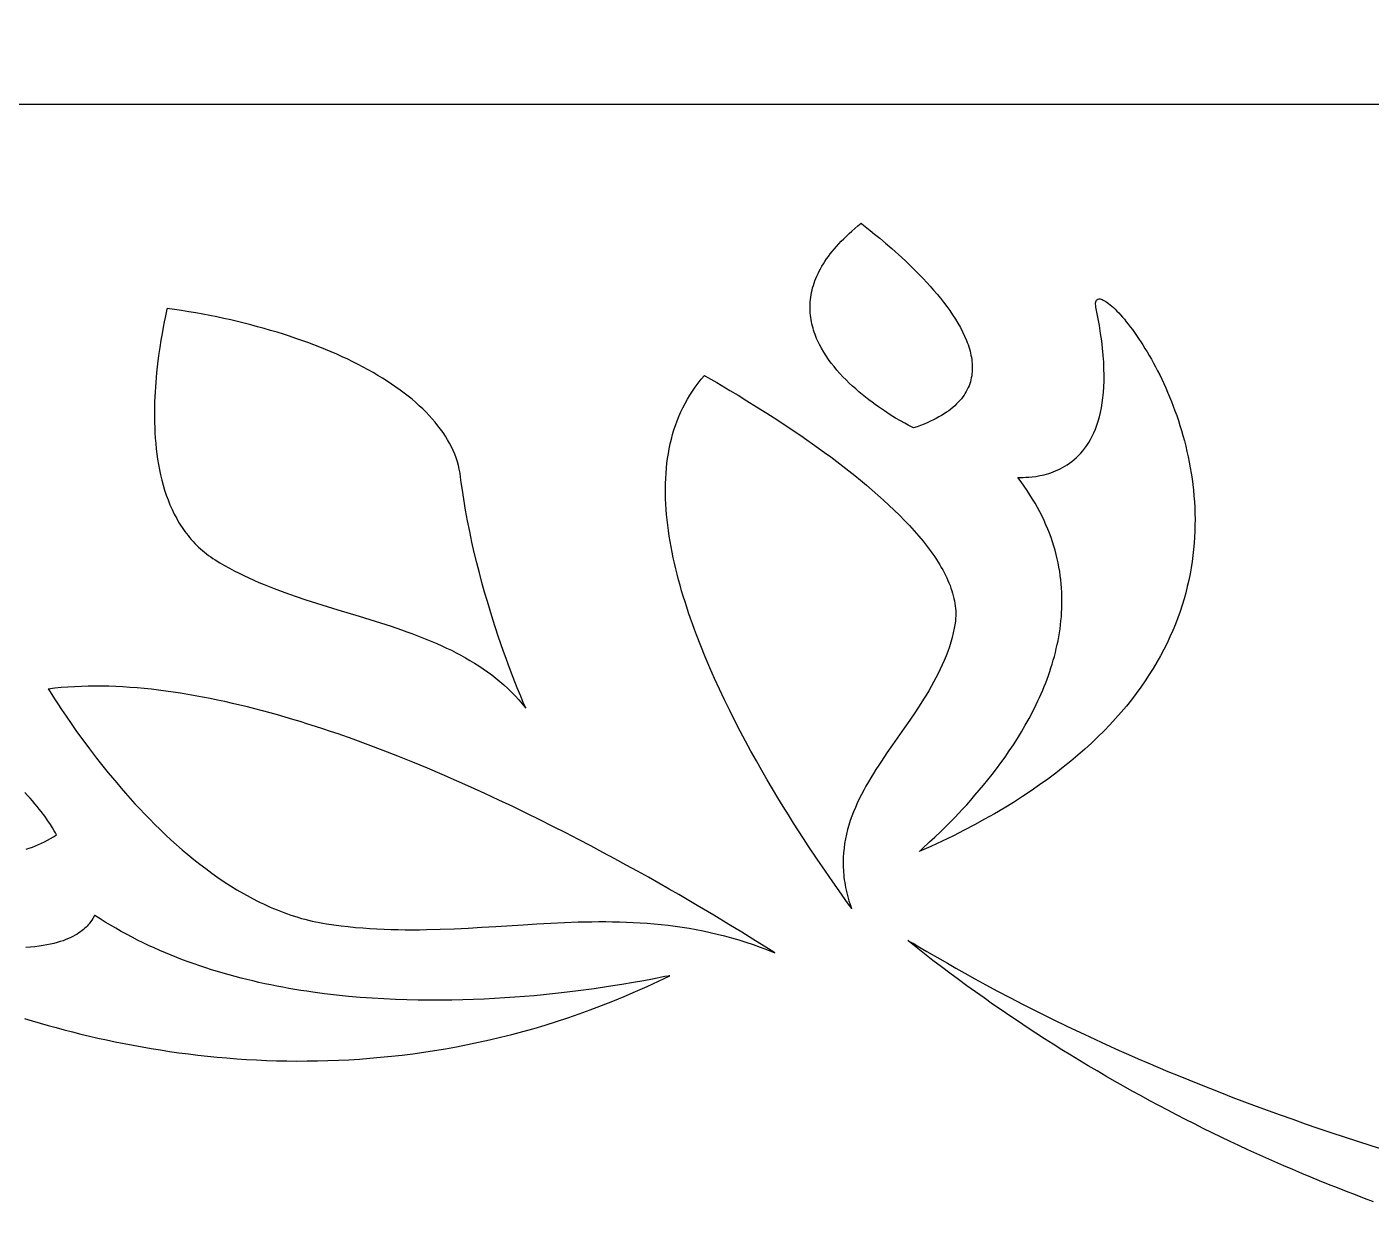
# Model space of a CAD drawing. Extents: x 2.6 to 83.9, y 63.6 to 86.7.
# Drawn here: x 7.37 to 15.52, y 79.42 to 86.65 of the extents above; entities that cross this region are included whole.
import ezdxf

# ---------------------------------------------------------------- set-up
doc = ezdxf.new("R2010")
doc.units = 0
doc.layers.add('IMPORT_-_LAMP', color=18, linetype='CONTINUOUS')

msp = doc.modelspace()

# ---------------------------------------------------------------- linework, layer by layer
at = {"layer": 'IMPORT_-_LAMP'}
for points in [[(22.8671, 75.651), (22.8671, 76.119), (2.6171, 76.119), (2.617, 78.951), (2.617, 83.351), (2.617, 86.183), (22.867, 86.183), (22.867, 86.651), (43.117, 86.651), (43.117, 86.183), (63.3669, 86.183), (63.3669, 86.651), (83.6169, 86.651), (83.617, 75.651), (63.367, 75.651), (63.367, 76.119), (43.1169, 76.119), (43.1169, 75.651)], [(12.4292, 85.4606), (12.4331, 85.4568), (12.4438, 85.4481), (12.4829, 85.4169), (12.5101, 85.3949), (12.5415, 85.3691), (12.5765, 85.3396), (12.6145, 85.3068), (12.6548, 85.2709), (12.6967, 85.2322), (12.7181, 85.2118), (12.7396, 85.1909), (12.7613, 85.1694), (12.783, 85.1474), (12.8046, 85.1249), (12.8261, 85.1019), (12.8473, 85.0785), (12.8683, 85.0547), (12.8888, 85.0306), (12.9089, 85.0061), (12.9285, 84.9813), (12.9474, 84.9563), (12.9657, 84.931), (12.9831, 84.9055), (12.9997, 84.8799), (13.0153, 84.8541), (13.03, 84.8283), (13.0435, 84.8024), (13.0558, 84.7765), (13.0669, 84.7506), (13.0719, 84.7376), (13.0766, 84.7247), (13.081, 84.7118), (13.085, 84.6989), (13.0886, 84.686), (13.0918, 84.6732), (13.0946, 84.6604), (13.097, 84.6477), (13.099, 84.635), (13.1006, 84.6223), (13.1017, 84.6097), (13.1024, 84.5972), (13.1026, 84.5847), (13.1024, 84.5723), (13.1017, 84.5599), (13.1005, 84.5476), (13.0988, 84.5354), (13.0966, 84.5233), (13.0939, 84.5113), (13.0907, 84.4994), (13.0869, 84.4875), (13.0826, 84.4758), (13.0777, 84.4642), (13.0723, 84.4526), (13.0663, 84.4412), (13.0597, 84.4299), (13.0525, 84.4187), (13.0447, 84.4077), (13.0363, 84.3968), (13.0273, 84.386), (13.0176, 84.3753), (13.0073, 84.3648), (12.9963, 84.3545), (12.9847, 84.3443), (12.9723, 84.3342), (12.9593, 84.3243), (12.9457, 84.3146), (12.9313, 84.305), (12.9161, 84.2956), (12.9003, 84.2864), (12.8837, 84.2773), (12.8664, 84.2685), (12.8483, 84.2598), (12.8295, 84.2513), (12.8099, 84.2431), (12.7895, 84.235), (12.7683, 84.2271), (12.7463, 84.2194), (12.7305, 84.2276), (12.7141, 84.2362), (12.6929, 84.2479), (12.6673, 84.2624), (12.638, 84.2798), (12.6056, 84.2999), (12.5705, 84.3227), (12.5334, 84.348), (12.5143, 84.3617), (12.4949, 84.3759), (12.4752, 84.3907), (12.4554, 84.4062), (12.4356, 84.4222), (12.4157, 84.4388), (12.3959, 84.4559), (12.3762, 84.4737), (12.3567, 84.4919), (12.3375, 84.5107), (12.3186, 84.53), (12.3002, 84.5499), (12.2822, 84.5702), (12.2648, 84.5911), (12.248, 84.6124), (12.2319, 84.6342), (12.2167, 84.6565), (12.2022, 84.6792), (12.1887, 84.7024), (12.1761, 84.726), (12.1646, 84.75), (12.1593, 84.7622), (12.1543, 84.7745), (12.1495, 84.7868), (12.1451, 84.7993), (12.141, 84.8119), (12.1372, 84.8246), (12.1338, 84.8374), (12.1307, 84.8502), (12.1279, 84.8632), (12.1255, 84.8762), (12.1235, 84.8894), (12.1219, 84.9026), (12.1206, 84.916), (12.1198, 84.9294), (12.1193, 84.9429), (12.1193, 84.9565), (12.1197, 84.9701), (12.1205, 84.9839), (12.1218, 84.9977), (12.1235, 85.0117), (12.1257, 85.0257), (12.1284, 85.0397), (12.1315, 85.0539), (12.1351, 85.0681), (12.1392, 85.0824), (12.1438, 85.0968), (12.149, 85.1113), (12.1546, 85.1258), (12.1608, 85.1404), (12.1675, 85.155), (12.1748, 85.1697), (12.1827, 85.1845), (12.1911, 85.1994), (12.2, 85.2143), (12.2096, 85.2293), (12.2197, 85.2443), (12.2305, 85.2594), (12.2419, 85.2746), (12.2538, 85.2898), (12.2665, 85.3051), (12.2797, 85.3204), (12.2936, 85.3358), (12.3082, 85.3512), (12.3234, 85.3667), (12.3393, 85.3822), (12.3559, 85.3978), (12.3731, 85.4134), (12.3911, 85.4291), (12.4098, 85.4448)], [(13.3788, 83.9186), (13.3795, 83.919), (13.3813, 83.9193), (13.3875, 83.9195), (13.4102, 83.9198), (13.4261, 83.9203), (13.4445, 83.9214), (13.4653, 83.9232), (13.488, 83.9262), (13.5125, 83.9304), (13.5252, 83.933), (13.5383, 83.9361), (13.5517, 83.9396), (13.5653, 83.9436), (13.5791, 83.9481), (13.593, 83.9532), (13.6071, 83.9588), (13.6213, 83.965), (13.6355, 83.9718), (13.6497, 83.9793), (13.6639, 83.9874), (13.678, 83.9963), (13.6921, 84.0059), (13.706, 84.0163), (13.7197, 84.0276), (13.7332, 84.0396), (13.7465, 84.0525), (13.7594, 84.0664), (13.7721, 84.0811), (13.7844, 84.0968), (13.7963, 84.1135), (13.8077, 84.1313), (13.8187, 84.15), (13.8291, 84.1699), (13.839, 84.1909), (13.8483, 84.213), (13.857, 84.2363), (13.865, 84.2607), (13.8724, 84.2865), (13.8789, 84.3134), (13.8848, 84.3417), (13.8897, 84.3713), (13.8939, 84.4023), (13.8971, 84.4346), (13.8995, 84.4684), (13.9008, 84.5036), (13.9012, 84.5402), (13.9005, 84.5784), (13.8988, 84.6181), (13.8959, 84.6594), (13.8919, 84.7023), (13.8867, 84.7468), (13.8802, 84.793), (13.8725, 84.8408), (13.8635, 84.8904), (13.8532, 84.9417), (13.8512, 84.9523), (13.8501, 84.9617), (13.8497, 84.9702), (13.85, 84.9776), (13.851, 84.984), (13.8528, 84.9894), (13.8552, 84.9938), (13.8582, 84.9972), (13.8619, 84.9997), (13.8662, 85.0012), (13.8711, 85.0018), (13.8765, 85.0014), (13.8825, 85.0001), (13.8891, 84.998), (13.8961, 84.9949), (13.9036, 84.9909), (13.9116, 84.9861), (13.92, 84.9803), (13.9288, 84.9738), (13.9381, 84.9664), (13.9477, 84.9581), (13.9577, 84.9491), (13.968, 84.9392), (13.9786, 84.9285), (13.9895, 84.9171), (14.0007, 84.9049), (14.0122, 84.8919), (14.0239, 84.8782), (14.0358, 84.8637), (14.0479, 84.8485), (14.0601, 84.8326), (14.0725, 84.8159), (14.0851, 84.7986), (14.0977, 84.7806), (14.1105, 84.7619), (14.1233, 84.7426), (14.1361, 84.7226), (14.149, 84.702), (14.1618, 84.6807), (14.1747, 84.6589), (14.1875, 84.6364), (14.2003, 84.6133), (14.2129, 84.5897), (14.2255, 84.5655), (14.238, 84.5407), (14.2503, 84.5154), (14.2624, 84.4895), (14.2744, 84.4631), (14.2861, 84.4362), (14.2977, 84.4088), (14.3089, 84.3809), (14.32, 84.3526), (14.3307, 84.3237), (14.3411, 84.2944), (14.3512, 84.2647), (14.3609, 84.2345), (14.3702, 84.2039), (14.3792, 84.1729), (14.3878, 84.1415), (14.3959, 84.1096), (14.4035, 84.0775), (14.4107, 84.0449), (14.4174, 84.012), (14.4235, 83.9787), (14.4292, 83.9452), (14.4342, 83.9113), (14.4387, 83.877), (14.4426, 83.8425), (14.4458, 83.8077), (14.4484, 83.7726), (14.4504, 83.7373), (14.4516, 83.7017), (14.4522, 83.6658), (14.452, 83.6298), (14.451, 83.5935), (14.4493, 83.557), (14.4468, 83.5203), (14.4435, 83.4834), (14.4394, 83.4463), (14.4344, 83.4091), (14.4285, 83.3717), (14.4218, 83.3342), (14.4141, 83.2965), (14.4055, 83.2588), (14.3959, 83.2209), (14.3854, 83.1829), (14.3738, 83.1448), (14.3613, 83.1067), (14.3476, 83.0685), (14.333, 83.0303), (14.3172, 82.992), (14.3003, 82.9537), (14.2824, 82.9154), (14.2632, 82.877), (14.2429, 82.8387), (14.2214, 82.8004), (14.1987, 82.7621), (14.1748, 82.7239), (14.1496, 82.6857), (14.1232, 82.6475), (14.0954, 82.6095), (14.0664, 82.5715), (14.036, 82.5336), (14.0042, 82.4959), (13.9711, 82.4582), (13.9366, 82.4207), (13.9007, 82.3833), (13.8633, 82.3461), (13.8245, 82.309), (13.7841, 82.2722), (13.7423, 82.2355), (13.699, 82.199), (13.6541, 82.1627), (13.6077, 82.1266), (13.5596, 82.0908), (13.51, 82.0552), (13.4587, 82.0198), (13.4058, 81.9847), (13.3512, 81.9499), (13.295, 81.9154), (13.237, 81.8812), (13.1773, 81.8473), (13.1158, 81.8137), (13.0526, 81.7805), (12.9876, 81.7476), (12.9207, 81.7151), (12.852, 81.6829), (12.7815, 81.6511), (12.7828, 81.6529), (12.7861, 81.6564), (12.7985, 81.6681), (12.8436, 81.7095), (12.8751, 81.7389), (12.9115, 81.7737), (12.9522, 81.8138), (12.9965, 81.859), (13.0199, 81.8834), (13.0438, 81.909), (13.0684, 81.9357), (13.0934, 81.9636), (13.1188, 81.9926), (13.1445, 82.0227), (13.1705, 82.0539), (13.1966, 82.086), (13.2227, 82.1192), (13.2489, 82.1534), (13.2749, 82.1885), (13.3007, 82.2245), (13.3262, 82.2615), (13.3514, 82.2993), (13.3761, 82.3379), (13.4002, 82.3774), (13.4238, 82.4177), (13.4466, 82.4587), (13.4686, 82.5005), (13.4898, 82.543), (13.5, 82.5645), (13.5099, 82.5862), (13.5196, 82.6081), (13.5291, 82.6301), (13.5382, 82.6523), (13.5471, 82.6746), (13.5556, 82.6971), (13.5638, 82.7197), (13.5717, 82.7425), (13.5793, 82.7654), (13.5865, 82.7885), (13.5934, 82.8117), (13.5999, 82.835), (13.606, 82.8585), (13.6117, 82.8821), (13.617, 82.9058), (13.6219, 82.9296), (13.6264, 82.9536), (13.6305, 82.9776), (13.6341, 83.0018), (13.6372, 83.0261), (13.6399, 83.0505), (13.6421, 83.075), (13.6439, 83.0996), (13.6451, 83.1242), (13.6458, 83.149), (13.646, 83.1739), (13.6457, 83.1988), (13.6448, 83.2239), (13.6434, 83.249), (13.6415, 83.2742), (13.6389, 83.2994), (13.6358, 83.3247), (13.6321, 83.3501), (13.6278, 83.3756), (13.6228, 83.4011), (13.6173, 83.4267), (13.6111, 83.4523), (13.6042, 83.4779), (13.5967, 83.5037), (13.5886, 83.5294), (13.5797, 83.5552), (13.5702, 83.581), (13.56, 83.6069), (13.549, 83.6328), (13.5374, 83.6587), (13.525, 83.6846), (13.5118, 83.7106), (13.498, 83.7366), (13.4833, 83.7626), (13.4679, 83.7886), (13.4517, 83.8146), (13.4347, 83.8406), (13.4169, 83.8666), (13.3983, 83.8926)], [(13.3788, 83.9186), (13.3795, 83.919), (13.3813, 83.9193), (13.3875, 83.9195), (13.4102, 83.9198), (13.4261, 83.9203), (13.4445, 83.9214), (13.4653, 83.9232), (13.488, 83.9262), (13.5125, 83.9304), (13.5252, 83.933), (13.5383, 83.9361), (13.5517, 83.9396), (13.5653, 83.9436), (13.5791, 83.9481), (13.593, 83.9532), (13.6071, 83.9588), (13.6213, 83.965), (13.6355, 83.9718), (13.6497, 83.9793), (13.6639, 83.9874), (13.678, 83.9963), (13.6921, 84.0059), (13.706, 84.0163), (13.7197, 84.0276), (13.7332, 84.0396), (13.7465, 84.0525), (13.7594, 84.0664), (13.7721, 84.0811), (13.7844, 84.0968), (13.7963, 84.1135), (13.8077, 84.1313), (13.8187, 84.15), (13.8291, 84.1699), (13.839, 84.1909), (13.8483, 84.213), (13.857, 84.2363), (13.865, 84.2607), (13.8724, 84.2865), (13.8789, 84.3134), (13.8848, 84.3417), (13.8897, 84.3713), (13.8939, 84.4023), (13.8971, 84.4346), (13.8995, 84.4684), (13.9008, 84.5036), (13.9012, 84.5402), (13.9005, 84.5784), (13.8988, 84.6181), (13.8959, 84.6594), (13.8919, 84.7023), (13.8867, 84.7468), (13.8802, 84.793), (13.8725, 84.8408), (13.8635, 84.8904), (13.8532, 84.9417), (13.8512, 84.9523), (13.8501, 84.9617), (13.8497, 84.9702), (13.85, 84.9776), (13.851, 84.984), (13.8528, 84.9894), (13.8552, 84.9938), (13.8582, 84.9972), (13.8619, 84.9997), (13.8662, 85.0012), (13.8711, 85.0018), (13.8765, 85.0014), (13.8825, 85.0001), (13.8891, 84.998), (13.8961, 84.9949), (13.9036, 84.9909), (13.9116, 84.9861), (13.92, 84.9803), (13.9288, 84.9738), (13.9381, 84.9664), (13.9477, 84.9581), (13.9577, 84.9491), (13.968, 84.9392), (13.9786, 84.9285), (13.9895, 84.9171), (14.0007, 84.9049), (14.0122, 84.8919), (14.0239, 84.8782), (14.0358, 84.8637), (14.0479, 84.8485), (14.0601, 84.8326), (14.0725, 84.8159), (14.0851, 84.7986), (14.0977, 84.7806), (14.1105, 84.7619), (14.1233, 84.7426), (14.1361, 84.7226), (14.149, 84.702), (14.1618, 84.6807), (14.1747, 84.6589), (14.1875, 84.6364), (14.2003, 84.6133), (14.2129, 84.5897), (14.2255, 84.5655), (14.238, 84.5407), (14.2503, 84.5154), (14.2624, 84.4895), (14.2744, 84.4631), (14.2861, 84.4362), (14.2977, 84.4088), (14.3089, 84.3809), (14.32, 84.3526), (14.3307, 84.3237), (14.3411, 84.2944), (14.3512, 84.2647), (14.3609, 84.2345), (14.3702, 84.2039), (14.3792, 84.1729), (14.3878, 84.1415), (14.3959, 84.1096), (14.4035, 84.0775), (14.4107, 84.0449), (14.4174, 84.012), (14.4235, 83.9787), (14.4292, 83.9452), (14.4342, 83.9113), (14.4387, 83.877), (14.4426, 83.8425), (14.4458, 83.8077), (14.4484, 83.7726), (14.4504, 83.7373), (14.4516, 83.7017), (14.4522, 83.6658), (14.452, 83.6298), (14.451, 83.5935), (14.4493, 83.557), (14.4468, 83.5203), (14.4435, 83.4834), (14.4394, 83.4463), (14.4344, 83.4091), (14.4285, 83.3717), (14.4218, 83.3342), (14.4141, 83.2965), (14.4055, 83.2588), (14.3959, 83.2209), (14.3854, 83.1829), (14.3738, 83.1448), (14.3613, 83.1067), (14.3476, 83.0685), (14.333, 83.0303), (14.3172, 82.992), (14.3003, 82.9537), (14.2824, 82.9154), (14.2632, 82.877), (14.2429, 82.8387), (14.2214, 82.8004), (14.1987, 82.7621), (14.1748, 82.7239), (14.1496, 82.6857), (14.1232, 82.6475), (14.0954, 82.6095), (14.0664, 82.5715), (14.036, 82.5336), (14.0042, 82.4959), (13.9711, 82.4582), (13.9366, 82.4207), (13.9007, 82.3833), (13.8633, 82.3461), (13.8245, 82.309), (13.7841, 82.2722), (13.7423, 82.2355), (13.699, 82.199), (13.6541, 82.1627), (13.6077, 82.1266), (13.5596, 82.0908), (13.51, 82.0552), (13.4587, 82.0198), (13.4058, 81.9847), (13.3512, 81.9499), (13.295, 81.9154), (13.237, 81.8812), (13.1773, 81.8473), (13.1158, 81.8137), (13.0526, 81.7805), (12.9876, 81.7476), (12.9207, 81.7151), (12.852, 81.6829), (12.7815, 81.6511), (12.7828, 81.6529), (12.7861, 81.6564), (12.7985, 81.6681), (12.8436, 81.7095), (12.8751, 81.7389), (12.9115, 81.7737), (12.9522, 81.8138), (12.9965, 81.859), (13.0199, 81.8834), (13.0438, 81.909), (13.0684, 81.9357), (13.0934, 81.9636), (13.1188, 81.9926), (13.1445, 82.0227), (13.1705, 82.0539), (13.1966, 82.086), (13.2227, 82.1192), (13.2489, 82.1534), (13.2749, 82.1885), (13.3007, 82.2245), (13.3262, 82.2615), (13.3514, 82.2993), (13.3761, 82.3379), (13.4002, 82.3774), (13.4238, 82.4177), (13.4466, 82.4587), (13.4686, 82.5005), (13.4898, 82.543), (13.5, 82.5645), (13.5099, 82.5862), (13.5196, 82.6081), (13.5291, 82.6301), (13.5382, 82.6523), (13.5471, 82.6746), (13.5556, 82.6971), (13.5638, 82.7197), (13.5717, 82.7425), (13.5793, 82.7654), (13.5865, 82.7885), (13.5934, 82.8117), (13.5999, 82.835), (13.606, 82.8585), (13.6117, 82.8821), (13.617, 82.9058), (13.6219, 82.9296), (13.6264, 82.9536), (13.6305, 82.9776), (13.6341, 83.0018), (13.6372, 83.0261), (13.6399, 83.0505), (13.6421, 83.075), (13.6439, 83.0996), (13.6451, 83.1242), (13.6458, 83.149), (13.646, 83.1739), (13.6457, 83.1988), (13.6448, 83.2239), (13.6434, 83.249), (13.6415, 83.2742), (13.6389, 83.2994), (13.6358, 83.3247), (13.6321, 83.3501), (13.6278, 83.3756), (13.6228, 83.4011), (13.6173, 83.4267), (13.6111, 83.4523), (13.6042, 83.4779), (13.5967, 83.5037), (13.5886, 83.5294), (13.5797, 83.5552), (13.5702, 83.581), (13.56, 83.6069), (13.549, 83.6328), (13.5374, 83.6587), (13.525, 83.6846), (13.5118, 83.7106), (13.498, 83.7366), (13.4833, 83.7626), (13.4679, 83.7886), (13.4517, 83.8146), (13.4347, 83.8406), (13.4169, 83.8666), (13.3983, 83.8926)], [(8.2229, 84.9445), (8.2223, 84.9398), (8.2201, 84.9289), (8.2118, 84.8898), (8.2062, 84.8623), (8.1998, 84.83), (8.193, 84.7931), (8.1859, 84.7521), (8.1787, 84.7073), (8.1717, 84.659), (8.1652, 84.6076), (8.1592, 84.5534), (8.1541, 84.4968), (8.152, 84.4677), (8.1501, 84.4381), (8.1486, 84.4081), (8.1474, 84.3777), (8.1466, 84.3469), (8.1462, 84.3158), (8.1462, 84.2845), (8.1467, 84.253), (8.1477, 84.2213), (8.1492, 84.1894), (8.1513, 84.1575), (8.1539, 84.1255), (8.1571, 84.0935), (8.161, 84.0616), (8.1655, 84.0297), (8.1707, 83.998), (8.1766, 83.9664), (8.1833, 83.9351), (8.1907, 83.904), (8.1989, 83.8732), (8.208, 83.8427), (8.2179, 83.8127), (8.2287, 83.783), (8.2403, 83.7539), (8.253, 83.7252), (8.2665, 83.6972), (8.2811, 83.6697), (8.2888, 83.6562), (8.2967, 83.6428), (8.3049, 83.6297), (8.3134, 83.6167), (8.3221, 83.6039), (8.3311, 83.5913), (8.3403, 83.5789), (8.3499, 83.5667), (8.3597, 83.5546), (8.3698, 83.5428), (8.3802, 83.5313), (8.3909, 83.5199), (8.4019, 83.5087), (8.4132, 83.4978), (8.4248, 83.4872), (8.4367, 83.4767), (8.449, 83.4666), (8.4615, 83.4566), (8.4743, 83.447), (8.4875, 83.4375), (8.501, 83.4284), (8.5148, 83.4196), (8.543, 83.4024), (8.5715, 83.3858), (8.6003, 83.3697), (8.6295, 83.3542), (8.659, 83.3391), (8.6888, 83.3246), (8.7189, 83.3104), (8.7492, 83.2967), (8.7798, 83.2834), (8.8106, 83.2705), (8.8416, 83.258), (8.8728, 83.2457), (8.9043, 83.2338), (8.9359, 83.2222), (8.9995, 83.1998), (9.0636, 83.1783), (9.1282, 83.1575), (9.193, 83.1372), (9.2579, 83.1173), (9.3877, 83.0779), (9.4523, 83.058), (9.5165, 83.0378), (9.5803, 83.017), (9.6435, 82.9956), (9.6748, 82.9845), (9.7059, 82.9733), (9.7368, 82.9617), (9.7675, 82.9498), (9.798, 82.9377), (9.8281, 82.9252), (9.8581, 82.9124), (9.8877, 82.8991), (9.917, 82.8855), (9.946, 82.8715), (9.9747, 82.857), (10.003, 82.842), (10.031, 82.8266), (10.0585, 82.8106), (10.0857, 82.7941), (10.1125, 82.7771), (10.1388, 82.7594), (10.1647, 82.7412), (10.1902, 82.7224), (10.2151, 82.7029), (10.2396, 82.6827), (10.2636, 82.6618), (10.2871, 82.6403), (10.31, 82.618), (10.3324, 82.5949), (10.3542, 82.571), (10.3754, 82.5464), (10.396, 82.5209), (10.3816, 82.5557), (10.3657, 82.5939), (10.3451, 82.6448), (10.3205, 82.7075), (10.2926, 82.7811), (10.2777, 82.8217), (10.2623, 82.8648), (10.2464, 82.9101), (10.2302, 82.9575), (10.2138, 83.0071), (10.1972, 83.0586), (10.1805, 83.1119), (10.1639, 83.167), (10.1474, 83.2236), (10.1312, 83.2818), (10.1152, 83.3414), (10.0997, 83.4023), (10.0847, 83.4643), (10.0703, 83.5274), (10.0566, 83.5915), (10.0436, 83.6564), (10.0316, 83.7221), (10.0205, 83.7883), (10.0105, 83.8551), (10.006, 83.8886), (10.0017, 83.9222), (9.9983, 83.9456), (9.9939, 83.9688), (9.9885, 83.9919), (9.982, 84.0148), (9.9745, 84.0375), (9.9661, 84.06), (9.9567, 84.0823), (9.9463, 84.1045), (9.935, 84.1264), (9.9227, 84.1482), (9.9096, 84.1698), (9.8955, 84.1912), (9.8805, 84.2123), (9.8646, 84.2333), (9.8479, 84.2541), (9.8303, 84.2746), (9.8118, 84.2949), (9.7925, 84.3151), (9.7724, 84.3349), (9.7515, 84.3546), (9.7298, 84.374), (9.7073, 84.3932), (9.6841, 84.4122), (9.6601, 84.4309), (9.6353, 84.4494), (9.6098, 84.4677), (9.5836, 84.4856), (9.5566, 84.5034), (9.529, 84.5208), (9.5007, 84.5381), (9.4718, 84.555), (9.4421, 84.5717), (9.4119, 84.5881), (9.3809, 84.6043), (9.3494, 84.6201), (9.3173, 84.6357), (9.2846, 84.651), (9.2513, 84.666), (9.2174, 84.6808), (9.183, 84.6952), (9.148, 84.7093), (9.1125, 84.7231), (9.0765, 84.7367), (9.04, 84.7499), (9.0029, 84.7628), (8.9654, 84.7754), (8.9275, 84.7877), (8.8891, 84.7996), (8.8502, 84.8113), (8.8109, 84.8226), (8.7712, 84.8335), (8.7311, 84.8442), (8.6906, 84.8545), (8.6497, 84.8644), (8.6085, 84.874), (8.5669, 84.8833), (8.525, 84.8922), (8.4827, 84.9008), (8.4401, 84.909), (8.3972, 84.9168), (8.3541, 84.9243), (8.3106, 84.9314), (8.2669, 84.9381)], [(8.2229, 84.9445), (8.2223, 84.9398), (8.2201, 84.9289), (8.2118, 84.8898), (8.2062, 84.8623), (8.1998, 84.83), (8.193, 84.7931), (8.1859, 84.7521), (8.1787, 84.7073), (8.1717, 84.659), (8.1652, 84.6076), (8.1592, 84.5534), (8.1541, 84.4968), (8.152, 84.4677), (8.1501, 84.4381), (8.1486, 84.4081), (8.1474, 84.3777), (8.1466, 84.3469), (8.1462, 84.3158), (8.1462, 84.2845), (8.1467, 84.253), (8.1477, 84.2213), (8.1492, 84.1894), (8.1513, 84.1575), (8.1539, 84.1255), (8.1571, 84.0935), (8.161, 84.0616), (8.1655, 84.0297), (8.1707, 83.998), (8.1766, 83.9664), (8.1833, 83.9351), (8.1907, 83.904), (8.1989, 83.8732), (8.208, 83.8427), (8.2179, 83.8127), (8.2287, 83.783), (8.2403, 83.7539), (8.253, 83.7252), (8.2665, 83.6972), (8.2811, 83.6697), (8.2888, 83.6562), (8.2967, 83.6428), (8.3049, 83.6297), (8.3134, 83.6167), (8.3221, 83.6039), (8.3311, 83.5913), (8.3403, 83.5789), (8.3499, 83.5667), (8.3597, 83.5546), (8.3698, 83.5428), (8.3802, 83.5313), (8.3909, 83.5199), (8.4019, 83.5087), (8.4132, 83.4978), (8.4248, 83.4872), (8.4367, 83.4767), (8.449, 83.4666), (8.4615, 83.4566), (8.4743, 83.447), (8.4875, 83.4375), (8.501, 83.4284), (8.5148, 83.4196), (8.543, 83.4024), (8.5715, 83.3858), (8.6003, 83.3697), (8.6295, 83.3542), (8.659, 83.3391), (8.6888, 83.3246), (8.7189, 83.3104), (8.7492, 83.2967), (8.7798, 83.2834), (8.8106, 83.2705), (8.8416, 83.258), (8.8728, 83.2457), (8.9043, 83.2338), (8.9359, 83.2222), (8.9995, 83.1998), (9.0636, 83.1783), (9.1282, 83.1575), (9.193, 83.1372), (9.2579, 83.1173), (9.3877, 83.0779), (9.4523, 83.058), (9.5165, 83.0378), (9.5803, 83.017), (9.6435, 82.9956), (9.6748, 82.9845), (9.7059, 82.9733), (9.7368, 82.9617), (9.7675, 82.9498), (9.798, 82.9377), (9.8281, 82.9252), (9.8581, 82.9124), (9.8877, 82.8991), (9.917, 82.8855), (9.946, 82.8715), (9.9747, 82.857), (10.003, 82.842), (10.031, 82.8266), (10.0585, 82.8106), (10.0857, 82.7941), (10.1125, 82.7771), (10.1388, 82.7594), (10.1647, 82.7412), (10.1902, 82.7224), (10.2151, 82.7029), (10.2396, 82.6827), (10.2636, 82.6618), (10.2871, 82.6403), (10.31, 82.618), (10.3324, 82.5949), (10.3542, 82.571), (10.3754, 82.5464), (10.396, 82.5209), (10.3816, 82.5557), (10.3657, 82.5939), (10.3451, 82.6448), (10.3205, 82.7075), (10.2926, 82.7811), (10.2777, 82.8217), (10.2623, 82.8648), (10.2464, 82.9101), (10.2302, 82.9575), (10.2138, 83.0071), (10.1972, 83.0586), (10.1805, 83.1119), (10.1639, 83.167), (10.1474, 83.2236), (10.1312, 83.2818), (10.1152, 83.3414), (10.0997, 83.4023), (10.0847, 83.4643), (10.0703, 83.5274), (10.0566, 83.5915), (10.0436, 83.6564), (10.0316, 83.7221), (10.0205, 83.7883), (10.0105, 83.8551), (10.006, 83.8886), (10.0017, 83.9222), (9.9983, 83.9456), (9.9939, 83.9688), (9.9885, 83.9919), (9.982, 84.0148), (9.9745, 84.0375), (9.9661, 84.06), (9.9567, 84.0823), (9.9463, 84.1045), (9.935, 84.1264), (9.9227, 84.1482), (9.9096, 84.1698), (9.8955, 84.1912), (9.8805, 84.2123), (9.8646, 84.2333), (9.8479, 84.2541), (9.8303, 84.2746), (9.8118, 84.2949), (9.7925, 84.3151), (9.7724, 84.3349), (9.7515, 84.3546), (9.7298, 84.374), (9.7073, 84.3932), (9.6841, 84.4122), (9.6601, 84.4309), (9.6353, 84.4494), (9.6098, 84.4677), (9.5836, 84.4856), (9.5566, 84.5034), (9.529, 84.5208), (9.5007, 84.5381), (9.4718, 84.555), (9.4421, 84.5717), (9.4119, 84.5881), (9.3809, 84.6043), (9.3494, 84.6201), (9.3173, 84.6357), (9.2846, 84.651), (9.2513, 84.666), (9.2174, 84.6808), (9.183, 84.6952), (9.148, 84.7093), (9.1125, 84.7231), (9.0765, 84.7367), (9.04, 84.7499), (9.0029, 84.7628), (8.9654, 84.7754), (8.9275, 84.7877), (8.8891, 84.7996), (8.8502, 84.8113), (8.8109, 84.8226), (8.7712, 84.8335), (8.7311, 84.8442), (8.6906, 84.8545), (8.6497, 84.8644), (8.6085, 84.874), (8.5669, 84.8833), (8.525, 84.8922), (8.4827, 84.9008), (8.4401, 84.909), (8.3972, 84.9168), (8.3541, 84.9243), (8.3106, 84.9314), (8.2669, 84.9381)], [(11.4798, 84.5376), (11.4857, 84.5338), (11.5004, 84.5252), (11.5534, 84.4945), (11.6338, 84.4472), (11.6829, 84.4178), (11.7371, 84.3848), (11.7957, 84.3485), (11.8582, 84.3089), (11.924, 84.2664), (11.9924, 84.2212), (12.063, 84.1733), (12.0988, 84.1485), (12.135, 84.1231), (12.1713, 84.0971), (12.2078, 84.0706), (12.2444, 84.0436), (12.281, 84.0162), (12.3175, 83.9883), (12.3538, 83.96), (12.3899, 83.9313), (12.4257, 83.9022), (12.4611, 83.8727), (12.4961, 83.843), (12.5305, 83.8129), (12.5643, 83.7826), (12.5974, 83.752), (12.6298, 83.7211), (12.6613, 83.6901), (12.692, 83.6589), (12.7216, 83.6276), (12.7502, 83.5961), (12.7776, 83.5645), (12.8039, 83.5329), (12.8288, 83.5012), (12.8524, 83.4694), (12.8637, 83.4535), (12.8746, 83.4377), (12.8851, 83.4218), (12.8952, 83.406), (12.905, 83.3901), (12.9143, 83.3743), (12.9232, 83.3585), (12.9317, 83.3427), (12.9398, 83.3269), (12.9474, 83.3112), (12.9545, 83.2954), (12.9612, 83.2798), (12.9675, 83.2641), (12.9732, 83.2485), (12.9785, 83.2329), (12.9832, 83.2174), (12.9875, 83.202), (12.9912, 83.1865), (12.9944, 83.1712), (12.9971, 83.1559), (12.9992, 83.1406), (13.0008, 83.1254), (13.0018, 83.1103), (13.0022, 83.0953), (13.002, 83.0803), (13.0013, 83.0654), (12.9999, 83.0506), (12.998, 83.0359), (12.9929, 83.0066), (12.9869, 82.9777), (12.9799, 82.9492), (12.9721, 82.9209), (12.9634, 82.8929), (12.9539, 82.8651), (12.9436, 82.8377), (12.9326, 82.8105), (12.9208, 82.7835), (12.9085, 82.7567), (12.8955, 82.7302), (12.8819, 82.7038), (12.8679, 82.6777), (12.8533, 82.6517), (12.8382, 82.6259), (12.8228, 82.6002), (12.807, 82.5747), (12.7908, 82.5492), (12.7576, 82.4988), (12.7236, 82.4486), (12.689, 82.3988), (12.6194, 82.2994), (12.5851, 82.2497), (12.5515, 82.1999), (12.5351, 82.1749), (12.5189, 82.1498), (12.5031, 82.1247), (12.4877, 82.0994), (12.4727, 82.0741), (12.4582, 82.0486), (12.4442, 82.023), (12.4307, 81.9973), (12.4177, 81.9714), (12.4054, 81.9453), (12.3938, 81.919), (12.3828, 81.8926), (12.3726, 81.8659), (12.3632, 81.8391), (12.3546, 81.812), (12.3468, 81.7846), (12.3399, 81.757), (12.334, 81.7292), (12.329, 81.701), (12.3251, 81.6726), (12.3222, 81.6439), (12.3204, 81.6148), (12.3198, 81.5854), (12.3203, 81.5557), (12.321, 81.5407), (12.322, 81.5256), (12.3233, 81.5104), (12.325, 81.4952), (12.3269, 81.4798), (12.3292, 81.4643), (12.3319, 81.4488), (12.3348, 81.4331), (12.3382, 81.4174), (12.3418, 81.4015), (12.3458, 81.3856), (12.3502, 81.3695), (12.3549, 81.3533), (12.3601, 81.337), (12.3655, 81.3207), (12.3714, 81.3042), (12.3697, 81.3073), (12.3656, 81.3135), (12.3505, 81.3352), (12.2954, 81.4128), (12.257, 81.4674), (12.2124, 81.5318), (12.1625, 81.6053), (12.1079, 81.6872), (12.0792, 81.7311), (12.0496, 81.7769), (12.0192, 81.8246), (11.9882, 81.8739), (11.9567, 81.9249), (11.9246, 81.9774), (11.8923, 82.0314), (11.8596, 82.0868), (11.8268, 82.1435), (11.794, 82.2015), (11.7612, 82.2606), (11.7285, 82.3208), (11.6961, 82.382), (11.664, 82.4441), (11.6323, 82.5071), (11.6012, 82.5708), (11.5707, 82.6352), (11.541, 82.7002), (11.512, 82.7658), (11.484, 82.8318), (11.4571, 82.8981), (11.4312, 82.9648), (11.4188, 82.9982), (11.4066, 83.0316), (11.3948, 83.0651), (11.3833, 83.0986), (11.3722, 83.1321), (11.3615, 83.1656), (11.3511, 83.1991), (11.3411, 83.2326), (11.3316, 83.2661), (11.3224, 83.2995), (11.3137, 83.3329), (11.3054, 83.3662), (11.2976, 83.3994), (11.2903, 83.4326), (11.2834, 83.4657), (11.277, 83.4987), (11.2711, 83.5316), (11.2658, 83.5643), (11.261, 83.597), (11.2567, 83.6295), (11.253, 83.6618), (11.2498, 83.694), (11.2472, 83.726), (11.2452, 83.7579), (11.2438, 83.7896), (11.2431, 83.821), (11.2429, 83.8523), (11.2434, 83.8833), (11.2446, 83.9141), (11.2464, 83.9447), (11.2489, 83.9751), (11.252, 84.0051), (11.2559, 84.035), (11.2605, 84.0645), (11.2659, 84.0937), (11.2719, 84.1227), (11.2788, 84.1514), (11.2863, 84.1797), (11.2947, 84.2077), (11.3039, 84.2354), (11.3138, 84.2627), (11.3246, 84.2897), (11.3362, 84.3163), (11.3486, 84.3425), (11.3619, 84.3683), (11.376, 84.3938), (11.3911, 84.4188), (11.407, 84.4435), (11.4238, 84.4677), (11.4415, 84.4914), (11.4602, 84.5148)], [(11.4798, 84.5376), (11.4857, 84.5338), (11.5004, 84.5252), (11.5534, 84.4945), (11.6338, 84.4472), (11.6829, 84.4178), (11.7371, 84.3848), (11.7957, 84.3485), (11.8582, 84.3089), (11.924, 84.2664), (11.9924, 84.2212), (12.063, 84.1733), (12.0988, 84.1485), (12.135, 84.1231), (12.1713, 84.0971), (12.2078, 84.0706), (12.2444, 84.0436), (12.281, 84.0162), (12.3175, 83.9883), (12.3538, 83.96), (12.3899, 83.9313), (12.4257, 83.9022), (12.4611, 83.8727), (12.4961, 83.843), (12.5305, 83.8129), (12.5643, 83.7826), (12.5974, 83.752), (12.6298, 83.7211), (12.6613, 83.6901), (12.692, 83.6589), (12.7216, 83.6276), (12.7502, 83.5961), (12.7776, 83.5645), (12.8039, 83.5329), (12.8288, 83.5012), (12.8524, 83.4694), (12.8637, 83.4535), (12.8746, 83.4377), (12.8851, 83.4218), (12.8952, 83.406), (12.905, 83.3901), (12.9143, 83.3743), (12.9232, 83.3585), (12.9317, 83.3427), (12.9398, 83.3269), (12.9474, 83.3112), (12.9545, 83.2954), (12.9612, 83.2798), (12.9675, 83.2641), (12.9732, 83.2485), (12.9785, 83.2329), (12.9832, 83.2174), (12.9875, 83.202), (12.9912, 83.1865), (12.9944, 83.1712), (12.9971, 83.1559), (12.9992, 83.1406), (13.0008, 83.1254), (13.0018, 83.1103), (13.0022, 83.0953), (13.002, 83.0803), (13.0013, 83.0654), (12.9999, 83.0506), (12.998, 83.0359), (12.9929, 83.0066), (12.9869, 82.9777), (12.9799, 82.9492), (12.9721, 82.9209), (12.9634, 82.8929), (12.9539, 82.8651), (12.9436, 82.8377), (12.9326, 82.8105), (12.9208, 82.7835), (12.9085, 82.7567), (12.8955, 82.7302), (12.8819, 82.7038), (12.8679, 82.6777), (12.8533, 82.6517), (12.8382, 82.6259), (12.8228, 82.6002), (12.807, 82.5747), (12.7908, 82.5492), (12.7576, 82.4988), (12.7236, 82.4486), (12.689, 82.3988), (12.6194, 82.2994), (12.5851, 82.2497), (12.5515, 82.1999), (12.5351, 82.1749), (12.5189, 82.1498), (12.5031, 82.1247), (12.4877, 82.0994), (12.4727, 82.0741), (12.4582, 82.0486), (12.4442, 82.023), (12.4307, 81.9973), (12.4177, 81.9714), (12.4054, 81.9453), (12.3938, 81.919), (12.3828, 81.8926), (12.3726, 81.8659), (12.3632, 81.8391), (12.3546, 81.812), (12.3468, 81.7846), (12.3399, 81.757), (12.334, 81.7292), (12.329, 81.701), (12.3251, 81.6726), (12.3222, 81.6439), (12.3204, 81.6148), (12.3198, 81.5854), (12.3203, 81.5557), (12.321, 81.5407), (12.322, 81.5256), (12.3233, 81.5104), (12.325, 81.4952), (12.3269, 81.4798), (12.3292, 81.4643), (12.3319, 81.4488), (12.3348, 81.4331), (12.3382, 81.4174), (12.3418, 81.4015), (12.3458, 81.3856), (12.3502, 81.3695), (12.3549, 81.3533), (12.3601, 81.337), (12.3655, 81.3207), (12.3714, 81.3042), (12.3697, 81.3073), (12.3656, 81.3135), (12.3505, 81.3352), (12.2954, 81.4128), (12.257, 81.4674), (12.2124, 81.5318), (12.1625, 81.6053), (12.1079, 81.6872), (12.0792, 81.7311), (12.0496, 81.7769), (12.0192, 81.8246), (11.9882, 81.8739), (11.9567, 81.9249), (11.9246, 81.9774), (11.8923, 82.0314), (11.8596, 82.0868), (11.8268, 82.1435), (11.794, 82.2015), (11.7612, 82.2606), (11.7285, 82.3208), (11.6961, 82.382), (11.664, 82.4441), (11.6323, 82.5071), (11.6012, 82.5708), (11.5707, 82.6352), (11.541, 82.7002), (11.512, 82.7658), (11.484, 82.8318), (11.4571, 82.8981), (11.4312, 82.9648), (11.4188, 82.9982), (11.4066, 83.0316), (11.3948, 83.0651), (11.3833, 83.0986), (11.3722, 83.1321), (11.3615, 83.1656), (11.3511, 83.1991), (11.3411, 83.2326), (11.3316, 83.2661), (11.3224, 83.2995), (11.3137, 83.3329), (11.3054, 83.3662), (11.2976, 83.3994), (11.2903, 83.4326), (11.2834, 83.4657), (11.277, 83.4987), (11.2711, 83.5316), (11.2658, 83.5643), (11.261, 83.597), (11.2567, 83.6295), (11.253, 83.6618), (11.2498, 83.694), (11.2472, 83.726), (11.2452, 83.7579), (11.2438, 83.7896), (11.2431, 83.821), (11.2429, 83.8523), (11.2434, 83.8833), (11.2446, 83.9141), (11.2464, 83.9447), (11.2489, 83.9751), (11.252, 84.0051), (11.2559, 84.035), (11.2605, 84.0645), (11.2659, 84.0937), (11.2719, 84.1227), (11.2788, 84.1514), (11.2863, 84.1797), (11.2947, 84.2077), (11.3039, 84.2354), (11.3138, 84.2627), (11.3246, 84.2897), (11.3362, 84.3163), (11.3486, 84.3425), (11.3619, 84.3683), (11.376, 84.3938), (11.3911, 84.4188), (11.407, 84.4435), (11.4238, 84.4677), (11.4415, 84.4914), (11.4602, 84.5148)], [(7.5024, 82.6365), (7.506, 82.6315), (7.5138, 82.6197), (7.5411, 82.5771), (7.5605, 82.5472), (7.5837, 82.5121), (7.6105, 82.4724), (7.6408, 82.4283), (7.6745, 82.3803), (7.7116, 82.329), (7.752, 82.2746), (7.7955, 82.2178), (7.8184, 82.1885), (7.8421, 82.1587), (7.8665, 82.1286), (7.8917, 82.0981), (7.9175, 82.0672), (7.9441, 82.0361), (7.9714, 82.0048), (7.9994, 81.9734), (8.028, 81.9418), (8.0574, 81.9102), (8.0873, 81.8787), (8.118, 81.8472), (8.1492, 81.8158), (8.1811, 81.7846), (8.2135, 81.7536), (8.2466, 81.7229), (8.2803, 81.6926), (8.3145, 81.6626), (8.3493, 81.6331), (8.3846, 81.6041), (8.4205, 81.5757), (8.4569, 81.5479), (8.4939, 81.5207), (8.5313, 81.4943), (8.5692, 81.4686), (8.6077, 81.4438), (8.6465, 81.4198), (8.6859, 81.3968), (8.7257, 81.3748), (8.7659, 81.3538), (8.7862, 81.3437), (8.8065, 81.3339), (8.827, 81.3244), (8.8476, 81.3152), (8.8683, 81.3063), (8.8891, 81.2977), (8.91, 81.2894), (8.9309, 81.2814), (8.952, 81.2738), (8.9732, 81.2665), (8.9944, 81.2595), (9.0158, 81.2529), (9.0372, 81.2467), (9.0587, 81.2408), (9.0804, 81.2352), (9.1021, 81.2301), (9.1238, 81.2254), (9.1457, 81.221), (9.1676, 81.217), (9.1897, 81.2135), (9.2337, 81.2071), (9.2776, 81.2015), (9.3213, 81.1965), (9.3649, 81.1921), (9.4084, 81.1884), (9.4517, 81.1853), (9.4949, 81.1828), (9.538, 81.1807), (9.5809, 81.1792), (9.6238, 81.1781), (9.6665, 81.1775), (9.7091, 81.1774), (9.7517, 81.1776), (9.7941, 81.1781), (9.8787, 81.1802), (9.963, 81.1835), (10.047, 81.1875), (10.1308, 81.1923), (10.2144, 81.1975), (10.3812, 81.2081), (10.4644, 81.2132), (10.5476, 81.2178), (10.6308, 81.2216), (10.7141, 81.2245), (10.7557, 81.2256), (10.7974, 81.2263), (10.8391, 81.2266), (10.8808, 81.2266), (10.9226, 81.2262), (10.9644, 81.2253), (11.0063, 81.224), (11.0482, 81.2222), (11.0902, 81.2198), (11.1323, 81.2169), (11.1744, 81.2135), (11.2166, 81.2094), (11.2589, 81.2047), (11.3012, 81.1993), (11.3437, 81.1932), (11.3862, 81.1864), (11.4289, 81.1789), (11.4716, 81.1706), (11.5145, 81.1615), (11.5574, 81.1515), (11.6005, 81.1407), (11.6438, 81.129), (11.6871, 81.1164), (11.7306, 81.1028), (11.7742, 81.0883), (11.8179, 81.0727), (11.8619, 81.0561), (11.9059, 81.0385), (11.9019, 81.0405), (11.8942, 81.0451), (11.8677, 81.0614), (11.7729, 81.1205), (11.7061, 81.1619), (11.6271, 81.2103), (11.5367, 81.2649), (11.4354, 81.3251), (11.3241, 81.3902), (11.2648, 81.4243), (11.2033, 81.4594), (11.1396, 81.4954), (11.0737, 81.5322), (11.0059, 81.5697), (10.936, 81.6077), (10.8643, 81.6463), (10.7909, 81.6854), (10.7157, 81.7248), (10.6389, 81.7644), (10.5606, 81.8043), (10.4809, 81.8442), (10.3998, 81.8842), (10.3174, 81.924), (10.2338, 81.9637), (10.149, 82.0031), (10.0633, 82.0422), (9.9766, 82.0809), (9.8891, 82.119), (9.8007, 82.1565), (9.7117, 82.1934), (9.622, 82.2294), (9.5318, 82.2647), (9.4412, 82.2989), (9.3502, 82.3321), (9.2589, 82.3642), (9.2132, 82.3798), (9.1675, 82.3951), (9.1217, 82.4101), (9.0759, 82.4247), (9.0301, 82.439), (8.9842, 82.4529), (8.9384, 82.4665), (8.8927, 82.4796), (8.8469, 82.4924), (8.8012, 82.5048), (8.7556, 82.5168), (8.71, 82.5283), (8.6645, 82.5395), (8.6191, 82.5501), (8.5738, 82.5604), (8.5286, 82.5701), (8.4835, 82.5794), (8.4385, 82.5882), (8.3936, 82.5965), (8.349, 82.6043), (8.3044, 82.6115), (8.2601, 82.6183), (8.2159, 82.6245), (8.1719, 82.6301), (8.1281, 82.6352), (8.0845, 82.6397), (8.0412, 82.6436), (7.9981, 82.647), (7.9552, 82.6497), (7.9125, 82.6518), (7.8702, 82.6533), (7.8281, 82.6541), (7.7863, 82.6543), (7.7447, 82.6538), (7.7035, 82.6527), (7.6626, 82.6508), (7.622, 82.6483), (7.5818, 82.6451), (7.5419, 82.6411)], [(7.5024, 82.6365), (7.506, 82.6315), (7.5138, 82.6197), (7.5411, 82.5771), (7.5605, 82.5472), (7.5837, 82.5121), (7.6105, 82.4724), (7.6408, 82.4283), (7.6745, 82.3803), (7.7116, 82.329), (7.752, 82.2746), (7.7955, 82.2178), (7.8184, 82.1885), (7.8421, 82.1587), (7.8665, 82.1286), (7.8917, 82.0981), (7.9175, 82.0672), (7.9441, 82.0361), (7.9714, 82.0048), (7.9994, 81.9734), (8.028, 81.9418), (8.0574, 81.9102), (8.0873, 81.8787), (8.118, 81.8472), (8.1492, 81.8158), (8.1811, 81.7846), (8.2135, 81.7536), (8.2466, 81.7229), (8.2803, 81.6926), (8.3145, 81.6626), (8.3493, 81.6331), (8.3846, 81.6041), (8.4205, 81.5757), (8.4569, 81.5479), (8.4939, 81.5207), (8.5313, 81.4943), (8.5692, 81.4686), (8.6077, 81.4438), (8.6465, 81.4198), (8.6859, 81.3968), (8.7257, 81.3748), (8.7659, 81.3538), (8.7862, 81.3437), (8.8065, 81.3339), (8.827, 81.3244), (8.8476, 81.3152), (8.8683, 81.3063), (8.8891, 81.2977), (8.91, 81.2894), (8.9309, 81.2814), (8.952, 81.2738), (8.9732, 81.2665), (8.9944, 81.2595), (9.0158, 81.2529), (9.0372, 81.2467), (9.0587, 81.2408), (9.0804, 81.2352), (9.1021, 81.2301), (9.1238, 81.2254), (9.1457, 81.221), (9.1676, 81.217), (9.1897, 81.2135), (9.2337, 81.2071), (9.2776, 81.2015), (9.3213, 81.1965), (9.3649, 81.1921), (9.4084, 81.1884), (9.4517, 81.1853), (9.4949, 81.1828), (9.538, 81.1807), (9.5809, 81.1792), (9.6238, 81.1781), (9.6665, 81.1775), (9.7091, 81.1774), (9.7517, 81.1776), (9.7941, 81.1781), (9.8787, 81.1802), (9.963, 81.1835), (10.047, 81.1875), (10.1308, 81.1923), (10.2144, 81.1975), (10.3812, 81.2081), (10.4644, 81.2132), (10.5476, 81.2178), (10.6308, 81.2216), (10.7141, 81.2245), (10.7557, 81.2256), (10.7974, 81.2263), (10.8391, 81.2266), (10.8808, 81.2266), (10.9226, 81.2262), (10.9644, 81.2253), (11.0063, 81.224), (11.0482, 81.2222), (11.0902, 81.2198), (11.1323, 81.2169), (11.1744, 81.2135), (11.2166, 81.2094), (11.2589, 81.2047), (11.3012, 81.1993), (11.3437, 81.1932), (11.3862, 81.1864), (11.4289, 81.1789), (11.4716, 81.1706), (11.5145, 81.1615), (11.5574, 81.1515), (11.6005, 81.1407), (11.6438, 81.129), (11.6871, 81.1164), (11.7306, 81.1028), (11.7742, 81.0883), (11.8179, 81.0727), (11.8619, 81.0561), (11.9059, 81.0385), (11.9019, 81.0405), (11.8942, 81.0451), (11.8677, 81.0614), (11.7729, 81.1205), (11.7061, 81.1619), (11.6271, 81.2103), (11.5367, 81.2649), (11.4354, 81.3251), (11.3241, 81.3902), (11.2648, 81.4243), (11.2033, 81.4594), (11.1396, 81.4954), (11.0737, 81.5322), (11.0059, 81.5697), (10.936, 81.6077), (10.8643, 81.6463), (10.7909, 81.6854), (10.7157, 81.7248), (10.6389, 81.7644), (10.5606, 81.8043), (10.4809, 81.8442), (10.3998, 81.8842), (10.3174, 81.924), (10.2338, 81.9637), (10.149, 82.0031), (10.0633, 82.0422), (9.9766, 82.0809), (9.8891, 82.119), (9.8007, 82.1565), (9.7117, 82.1934), (9.622, 82.2294), (9.5318, 82.2647), (9.4412, 82.2989), (9.3502, 82.3321), (9.2589, 82.3642), (9.2132, 82.3798), (9.1675, 82.3951), (9.1217, 82.4101), (9.0759, 82.4247), (9.0301, 82.439), (8.9842, 82.4529), (8.9384, 82.4665), (8.8927, 82.4796), (8.8469, 82.4924), (8.8012, 82.5048), (8.7556, 82.5168), (8.71, 82.5283), (8.6645, 82.5395), (8.6191, 82.5501), (8.5738, 82.5604), (8.5286, 82.5701), (8.4835, 82.5794), (8.4385, 82.5882), (8.3936, 82.5965), (8.349, 82.6043), (8.3044, 82.6115), (8.2601, 82.6183), (8.2159, 82.6245), (8.1719, 82.6301), (8.1281, 82.6352), (8.0845, 82.6397), (8.0412, 82.6436), (7.9981, 82.647), (7.9552, 82.6497), (7.9125, 82.6518), (7.8702, 82.6533), (7.8281, 82.6541), (7.7863, 82.6543), (7.7447, 82.6538), (7.7035, 82.6527), (7.6626, 82.6508), (7.622, 82.6483), (7.5818, 82.6451), (7.5419, 82.6411)]]:
    msp.add_lwpolyline(points, close=True, dxfattribs=at)
for points in [[(7.3693, 81.666), (7.3879, 81.6723), (7.4064, 81.6791), (7.4249, 81.6864), (7.4434, 81.6942), (7.4618, 81.7025), (7.4802, 81.7114), (7.4986, 81.7208), (7.5169, 81.7307), (7.5352, 81.7413), (7.5535, 81.7523), (7.5468, 81.7647), (7.5395, 81.7776), (7.5295, 81.7945), (7.5166, 81.815), (7.5009, 81.8387), (7.4823, 81.8652), (7.4606, 81.8942), (7.4486, 81.9095), (7.4358, 81.9253), (7.4223, 81.9415), (7.4079, 81.9581), (7.3927, 81.975), (7.3768, 81.9922), (7.36, 82.0097)], [(7.359, 80.6401), (7.406, 80.6257), (7.4535, 80.6116), (7.5017, 80.5977), (7.5506, 80.5842), (7.6, 80.5709), (7.6501, 80.5579), (7.7008, 80.5452), (7.752, 80.5329), (7.8039, 80.521), (7.8563, 80.5094), (7.9093, 80.4982), (7.9628, 80.4874), (8.0169, 80.4771), (8.0715, 80.4671), (8.1266, 80.4577), (8.1822, 80.4487), (8.2384, 80.4402), (8.295, 80.4322), (8.3522, 80.4247), (8.4098, 80.4178), (8.4678, 80.4114), (8.5264, 80.4056), (8.5853, 80.4004), (8.6448, 80.3958), (8.7046, 80.3918), (8.7649, 80.3884), (8.8255, 80.3858), (8.8866, 80.3837), (8.948, 80.3824), (9.0099, 80.3818), (9.0721, 80.3819), (9.1346, 80.3827), (9.1976, 80.3843), (9.2608, 80.3866), (9.3244, 80.3898), (9.3883, 80.3937), (9.4525, 80.3985), (9.5171, 80.4041), (9.5819, 80.4106), (9.647, 80.4179), (9.7124, 80.4261), (9.778, 80.4353), (9.8439, 80.4453), (9.91, 80.4563), (9.9764, 80.4682), (10.043, 80.4811), (10.1098, 80.495), (10.1768, 80.5099), (10.2441, 80.5258), (10.3115, 80.5428), (10.379, 80.5608), (10.4468, 80.5798), (10.5147, 80.6), (10.5828, 80.6212), (10.651, 80.6436), (10.7193, 80.6671), (10.7877, 80.6918), (10.8563, 80.7176), (10.9249, 80.7446), (10.9937, 80.7728), (11.0625, 80.8023), (11.1314, 80.833), (11.2004, 80.8649), (11.2694, 80.8981), (11.2662, 80.8979), (11.2601, 80.8969), (11.2392, 80.8931), (11.1644, 80.8787), (11.1116, 80.8688), (11.0493, 80.8577), (10.9779, 80.8456), (10.898, 80.8329), (10.8101, 80.8199), (10.7633, 80.8134), (10.7147, 80.8071), (10.6643, 80.8008), (10.6123, 80.7947), (10.5587, 80.7888), (10.5036, 80.7831), (10.4469, 80.7777), (10.3889, 80.7727), (10.3295, 80.768), (10.2689, 80.7638), (10.207, 80.76), (10.144, 80.7568), (10.0798, 80.7541), (10.0147, 80.752), (9.9486, 80.7505), (9.8817, 80.7497), (9.8139, 80.7497), (9.7453, 80.7504), (9.6761, 80.752), (9.6063, 80.7544), (9.5358, 80.7578), (9.4649, 80.762), (9.3936, 80.7673), (9.3219, 80.7736), (9.2499, 80.781), (9.1777, 80.7895), (9.1053, 80.7992), (9.069, 80.8046), (9.0328, 80.8102), (8.9965, 80.8161), (8.9602, 80.8223), (8.924, 80.8289), (8.8877, 80.8358), (8.8515, 80.8431), (8.8153, 80.8506), (8.7791, 80.8586), (8.743, 80.8669), (8.707, 80.8755), (8.671, 80.8845), (8.6351, 80.8939), (8.5993, 80.9037), (8.5635, 80.9138), (8.5279, 80.9243), (8.4924, 80.9352), (8.457, 80.9465), (8.4217, 80.9583), (8.3865, 80.9704), (8.3515, 80.9829), (8.3166, 80.9959), (8.2818, 81.0093), (8.2473, 81.0231), (8.2129, 81.0373), (8.1787, 81.052), (8.1446, 81.0672), (8.1108, 81.0828), (8.0772, 81.0988), (8.0438, 81.1153), (8.0106, 81.1323), (7.9776, 81.1498), (7.9449, 81.1677), (7.9124, 81.1861), (7.8801, 81.205), (7.8482, 81.2244), (7.8165, 81.2444), (7.785, 81.2648), (7.7842, 81.2645), (7.7833, 81.2635), (7.7808, 81.2597), (7.7731, 81.2458), (7.7672, 81.2362), (7.7597, 81.2252), (7.7503, 81.213), (7.7447, 81.2065), (7.7387, 81.1999), (7.732, 81.1931), (7.7246, 81.1862), (7.7166, 81.1792), (7.7079, 81.1721), (7.6985, 81.165), (7.6883, 81.1579), (7.6773, 81.1509), (7.6654, 81.1439), (7.6527, 81.137), (7.6392, 81.1303), (7.6247, 81.1237), (7.6092, 81.1174), (7.5927, 81.1113), (7.5753, 81.1054), (7.5567, 81.0999), (7.5371, 81.0947), (7.5164, 81.0899), (7.4945, 81.0855), (7.4714, 81.0815), (7.4472, 81.0779), (7.4217, 81.0749), (7.3949, 81.0725), (7.3668, 81.0705)], [(7.359, 80.6401), (7.406, 80.6257), (7.4535, 80.6116), (7.5017, 80.5977), (7.5506, 80.5842), (7.6, 80.5709), (7.6501, 80.5579), (7.7008, 80.5452), (7.752, 80.5329), (7.8039, 80.521), (7.8563, 80.5094), (7.9093, 80.4982), (7.9628, 80.4874), (8.0169, 80.4771), (8.0715, 80.4671), (8.1266, 80.4577), (8.1822, 80.4487), (8.2384, 80.4402), (8.295, 80.4322), (8.3522, 80.4247), (8.4098, 80.4178), (8.4678, 80.4114), (8.5264, 80.4056), (8.5853, 80.4004), (8.6448, 80.3958), (8.7046, 80.3918), (8.7649, 80.3884), (8.8255, 80.3858), (8.8866, 80.3837), (8.948, 80.3824), (9.0099, 80.3818), (9.0721, 80.3819), (9.1346, 80.3827), (9.1976, 80.3843), (9.2608, 80.3866), (9.3244, 80.3898), (9.3883, 80.3937), (9.4525, 80.3985), (9.5171, 80.4041), (9.5819, 80.4106), (9.647, 80.4179), (9.7124, 80.4261), (9.778, 80.4353), (9.8439, 80.4453), (9.91, 80.4563), (9.9764, 80.4682), (10.043, 80.4811), (10.1098, 80.495), (10.1768, 80.5099), (10.2441, 80.5258), (10.3115, 80.5428), (10.379, 80.5608), (10.4468, 80.5798), (10.5147, 80.6), (10.5828, 80.6212), (10.651, 80.6436), (10.7193, 80.6671), (10.7877, 80.6918), (10.8563, 80.7176), (10.9249, 80.7446), (10.9937, 80.7728), (11.0625, 80.8023), (11.1314, 80.833), (11.2004, 80.8649), (11.2694, 80.8981), (11.2662, 80.8979), (11.2601, 80.8969), (11.2392, 80.8931), (11.1644, 80.8787), (11.1116, 80.8688), (11.0493, 80.8577), (10.9779, 80.8456), (10.898, 80.8329), (10.8101, 80.8199), (10.7633, 80.8134), (10.7147, 80.8071), (10.6643, 80.8008), (10.6123, 80.7947), (10.5587, 80.7888), (10.5036, 80.7831), (10.4469, 80.7777), (10.3889, 80.7727), (10.3295, 80.768), (10.2689, 80.7638), (10.207, 80.76), (10.144, 80.7568), (10.0798, 80.7541), (10.0147, 80.752), (9.9486, 80.7505), (9.8817, 80.7497), (9.8139, 80.7497), (9.7453, 80.7504), (9.6761, 80.752), (9.6063, 80.7544), (9.5358, 80.7578), (9.4649, 80.762), (9.3936, 80.7673), (9.3219, 80.7736), (9.2499, 80.781), (9.1777, 80.7895), (9.1053, 80.7992), (9.069, 80.8046), (9.0328, 80.8102), (8.9965, 80.8161), (8.9602, 80.8223), (8.924, 80.8289), (8.8877, 80.8358), (8.8515, 80.8431), (8.8153, 80.8506), (8.7791, 80.8586), (8.743, 80.8669), (8.707, 80.8755), (8.671, 80.8845), (8.6351, 80.8939), (8.5993, 80.9037), (8.5635, 80.9138), (8.5279, 80.9243), (8.4924, 80.9352), (8.457, 80.9465), (8.4217, 80.9583), (8.3865, 80.9704), (8.3515, 80.9829), (8.3166, 80.9959), (8.2818, 81.0093), (8.2473, 81.0231), (8.2129, 81.0373), (8.1787, 81.052), (8.1446, 81.0672), (8.1108, 81.0828), (8.0772, 81.0988), (8.0438, 81.1153), (8.0106, 81.1323), (7.9776, 81.1498), (7.9449, 81.1677), (7.9124, 81.1861), (7.8801, 81.205), (7.8482, 81.2244), (7.8165, 81.2444), (7.785, 81.2648), (7.7842, 81.2645), (7.7833, 81.2635), (7.7808, 81.2597), (7.7731, 81.2458), (7.7672, 81.2362), (7.7597, 81.2252), (7.7503, 81.213), (7.7447, 81.2065), (7.7387, 81.1999), (7.732, 81.1931), (7.7246, 81.1862), (7.7166, 81.1792), (7.7079, 81.1721), (7.6985, 81.165), (7.6883, 81.1579), (7.6773, 81.1509), (7.6654, 81.1439), (7.6527, 81.137), (7.6392, 81.1303), (7.6247, 81.1237), (7.6092, 81.1174), (7.5927, 81.1113), (7.5753, 81.1054), (7.5567, 81.0999), (7.5371, 81.0947), (7.5164, 81.0899), (7.4945, 81.0855), (7.4714, 81.0815), (7.4472, 81.0779), (7.4217, 81.0749), (7.3949, 81.0725), (7.3668, 81.0705)], [(15.5344, 79.5287), (15.4799, 79.5491), (15.4254, 79.5697), (15.3709, 79.5907), (15.3164, 79.612), (15.262, 79.6337), (15.2075, 79.6557), (15.1531, 79.678), (15.0987, 79.7007), (15.0443, 79.7237), (14.9899, 79.747), (14.9356, 79.7707), (14.8812, 79.7948), (14.827, 79.8192), (14.7727, 79.844), (14.7185, 79.8691), (14.6643, 79.8946), (14.6102, 79.9205), (14.5561, 79.9467), (14.5021, 79.9733), (14.4481, 80.0002), (14.3941, 80.0275), (14.3402, 80.0552), (14.2864, 80.0833), (14.2326, 80.1118), (14.1789, 80.1406), (14.1253, 80.1698), (14.0717, 80.1994), (14.0182, 80.2294), (13.9648, 80.2598), (13.9114, 80.2906), (13.8582, 80.3217), (13.805, 80.3533), (13.7518, 80.3853), (13.6988, 80.4176), (13.6459, 80.4504), (13.593, 80.4836), (13.5403, 80.5171), (13.4876, 80.5511), (13.4351, 80.5855), (13.3826, 80.6203), (13.3302, 80.6556), (13.278, 80.6912), (13.2258, 80.7273), (13.1738, 80.7638), (13.1219, 80.8007), (13.0701, 80.838), (13.0184, 80.8758), (12.9669, 80.914), (12.9154, 80.9527), (12.8641, 80.9918), (12.813, 81.0313), (12.7619, 81.0712), (12.711, 81.1116), (12.714, 81.1107), (12.7183, 81.1089), (12.7304, 81.1028), (12.7473, 81.0933), (12.7692, 81.0807), (12.8274, 81.0464), (12.9051, 81.0008), (12.9512, 80.9741), (13.0022, 80.9449), (13.058, 80.9134), (13.1187, 80.8796), (13.1843, 80.8438), (13.2548, 80.8059), (13.3301, 80.7662), (13.4102, 80.7248), (13.4953, 80.6817), (13.5852, 80.6371), (13.68, 80.5912), (13.7796, 80.5439), (13.8841, 80.4955), (13.9935, 80.4461), (14.05, 80.4211), (14.1078, 80.3958), (14.1667, 80.3704), (14.2269, 80.3447), (14.2883, 80.3189), (14.3509, 80.293), (14.4147, 80.2669), (14.4797, 80.2406), (14.546, 80.2143), (14.6135, 80.1879), (14.6822, 80.1614), (14.7521, 80.1348), (14.8232, 80.1082), (14.8956, 80.0816), (14.9691, 80.0549), (15.0439, 80.0283), (15.1199, 80.0016), (15.1972, 79.975), (15.2756, 79.9484), (15.3553, 79.9219), (15.4362, 79.8954), (15.5183, 79.8691), (15.6016, 79.8428)]]:
    msp.add_lwpolyline(points, dxfattribs=at)

doc.saveas('drawing.dxf')
